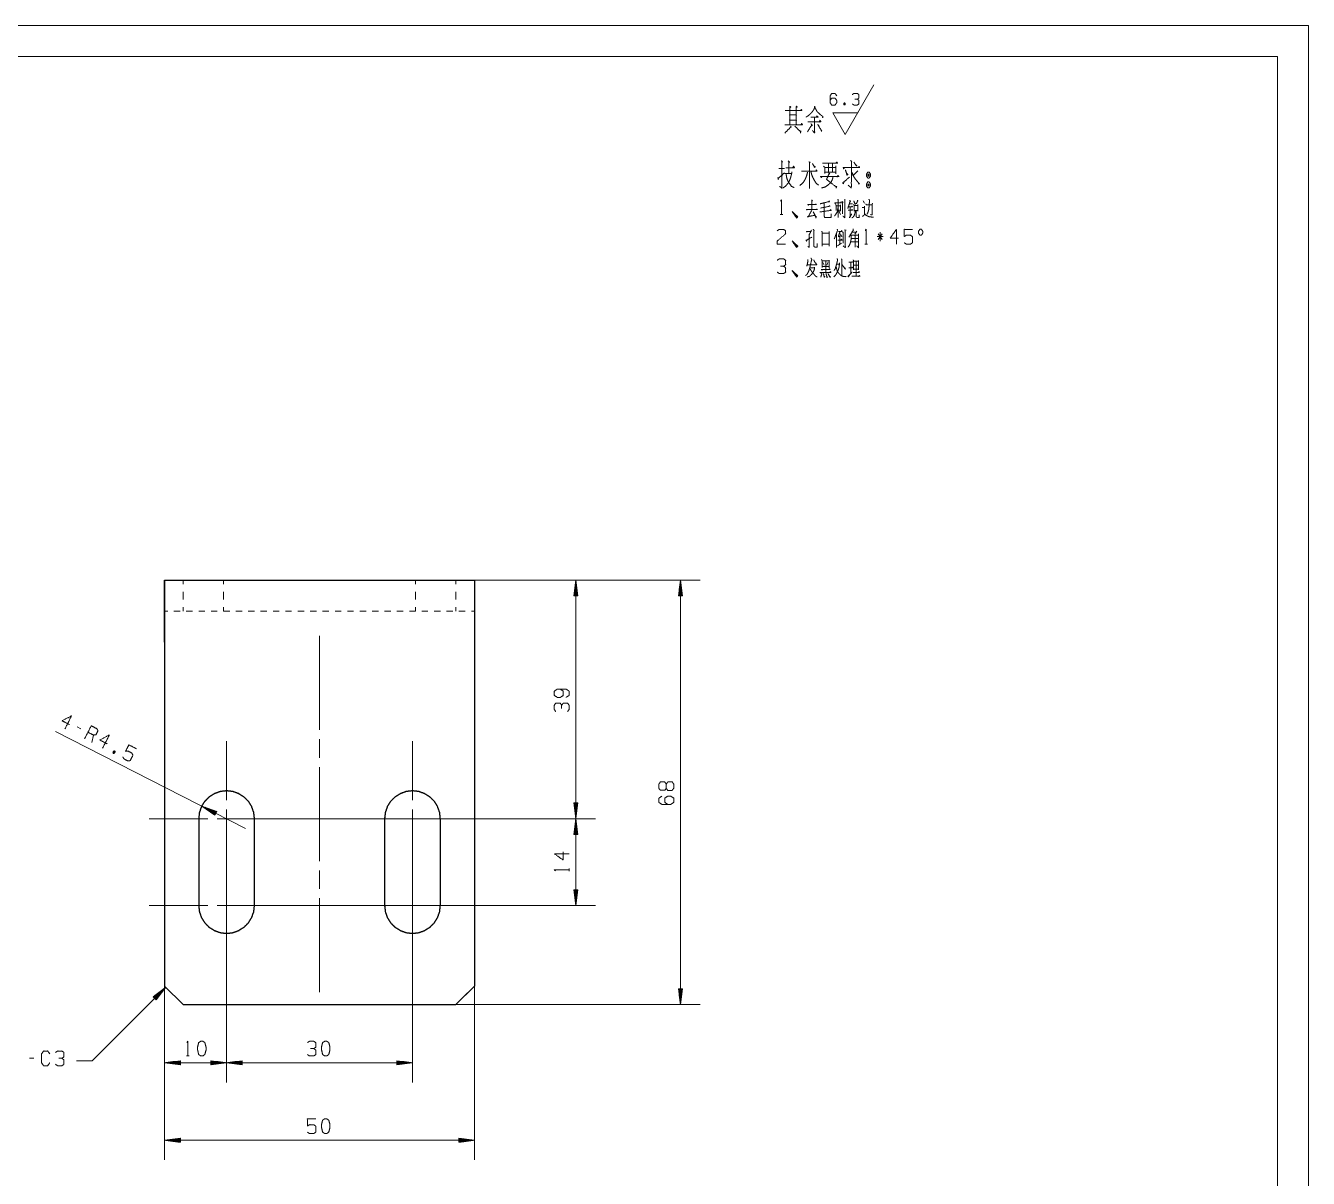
# Model space of a CAD drawing. Header units: millimetres. Extents: x 0 to 420, y 0 to 297.
# Drawn here: x 213 to 420, y 111 to 297 of the extents above; entities that cross this region are included whole.
import ezdxf

# ---------------------------------------------------------------- set-up
doc = ezdxf.new("R2010")
doc.units = ezdxf.units.MM
doc.layers.add('101', color=7, linetype='Continuous', true_color=0xffffff)

msp = doc.modelspace()

# ---------------------------------------------------------------- linework, layer by layer
at = {"layer": '101', "color": 133, "linetype": 'Continuous', "lineweight": 18}
for p, q in [((420, 297), (0, 297)), ((420, 0), (420, 297)), ((415, 292), (25, 292)), ((415, 5), (415, 292))]:
    msp.add_line(p, q, dxfattribs=at)
at = {"layer": '101', "color": 43, "linetype": 'Continuous', "lineweight": 18}
for p, q in [((345.26, 279.45), (349.88, 287.45)), ((345.08, 284.54), (345.21, 284.21)), ((345.26, 279.45), (343.25, 282.95)), ((343.25, 282.95), (347.28, 282.95))]:
    msp.add_line(p, q, dxfattribs=at)
at = {"layer": '101', "color": 72, "linetype": 'Continuous', "lineweight": 18}
for p, q in [((334.55, 273.95), (335.45, 273.95)), ((335.45, 273.16), (336.59, 273.16)), ((343.83, 267.91), (344.5, 267.93)), ((344.19, 267.28), (344.5, 266.51)), ((344.79, 268.61), (344.93, 268.46)), ((344.84, 268.51), (344.84, 266.63)), ((345.12, 268.96), (345.26, 268.81)), ((348.01, 267.66), (348.33, 267.66)), ((348.16, 268.73), (348.37, 268.33)), ((334.76, 266.51), (335.19, 266.51)), ((343.83, 263.35), (343.83, 261.17)), ((344.4, 262.97), (344.4, 261.7)), ((344.52, 263.4), (344.7, 262.9)), ((345.16, 264.07), (345.41, 264)), ((346.37, 263.65), (347.06, 263.65)), ((347.15, 263.85), (346.82, 263.37)), ((351.4, 262.95), (350.4, 262.95)), ((351.23, 263.42), (350.57, 262.47)), ((350.57, 263.42), (351.25, 262.47)), ((350.89, 262.22), (350.89, 263.65)), ((344.03, 261.45), (344.68, 261.87)), ((346.23, 262.12), (347.35, 262.12)), ((346.27, 262.67), (347.36, 262.67)), ((348.42, 261.75), (348.85, 261.75)), ((341.56, 259.03), (342.65, 259.03)), ((341.64, 258.76), (341.84, 258.33)), ((342.12, 258.93), (342.12, 257.18)), ((342.48, 258.76), (342.3, 258.33)), ((342.65, 259.16), (342.65, 257.93)), ((346.18, 258.81), (346.18, 256.98)), ((339.62, 257.91), (340.29, 257.91)), ((341.57, 258.13), (342.65, 258.13)), ((343.9, 258.53), (344.33, 258.53)), ((346.62, 258.33), (347.4, 258.33)), ((221.92, 183.53), (221.32, 183.84)), ((223.7, 181.28), (223.95, 182.5)), ((227.29, 179.96), (227.24, 179.51)), ((300.7, 160.52), (300.7, 160.94)), ((238.95, 130.71), (239.37, 130.71)), ((214.3, 130.33), (213.63, 130.33))]:
    msp.add_line(p, q, dxfattribs=at)
at = {"layer": '101', "color": 251, "linetype": 'Continuous', "lineweight": 25}
for p, q in [((235.43, 207.5), (285.43, 207.5)), ((235.43, 207.5), (235.43, 207.5)), ((235.43, 207.5), (235.43, 202.5)), ((235.43, 202.5), (235.43, 202.5)), ((235.43, 197.5), (235.43, 142)), ((235.43, 197.5), (235.43, 142)), ((285.43, 197.5), (285.43, 142)), ((240.93, 169), (240.93, 155)), ((249.93, 155), (249.93, 169)), ((249.93, 155), (249.93, 169)), ((270.93, 169), (270.93, 155)), ((279.93, 155), (279.93, 169)), ((279.93, 155), (279.93, 169)), ((235.43, 142), (238.43, 139)), ((238.43, 139), (235.43, 142)), ((282.43, 139), (285.43, 142)), ((238.43, 139), (282.43, 139))]:
    msp.add_line(p, q, dxfattribs=at)
at = {"layer": '101', "color": 53, "linetype": 'Continuous', "lineweight": 18}
for p, q in [((238.43, 206.88), (238.43, 207.5)), ((244.93, 207.5), (244.93, 206.88)), ((275.93, 206.88), (275.93, 207.5)), ((282.43, 207.5), (282.43, 206.88)), ((285.43, 206.88), (285.43, 207.5)), ((285.43, 207.5), (285.43, 207.5)), ((238.43, 204.38), (238.43, 205.63)), ((244.93, 205.63), (244.93, 204.38)), ((275.93, 204.38), (275.93, 205.63)), ((282.43, 205.63), (282.43, 204.38)), ((285.43, 204.38), (285.43, 205.63)), ((238.43, 202.5), (238.43, 203.13)), ((244.93, 203.13), (244.93, 202.5)), ((275.93, 202.5), (275.93, 203.13)), ((282.43, 203.13), (282.43, 202.5)), ((285.43, 202.5), (285.43, 203.13)), ((235.93, 202.5), (235.43, 202.5)), ((237.93, 202.5), (236.93, 202.5)), ((239.93, 202.5), (238.93, 202.5)), ((241.93, 202.5), (240.93, 202.5)), ((243.93, 202.5), (242.93, 202.5)), ((245.93, 202.5), (244.93, 202.5)), ((247.93, 202.5), (246.93, 202.5)), ((249.93, 202.5), (248.93, 202.5)), ((251.93, 202.5), (250.93, 202.5)), ((253.93, 202.5), (252.93, 202.5)), ((255.93, 202.5), (254.93, 202.5)), ((257.93, 202.5), (256.93, 202.5)), ((259.93, 202.5), (258.93, 202.5)), ((261.93, 202.5), (260.93, 202.5)), ((263.93, 202.5), (262.93, 202.5)), ((265.93, 202.5), (264.93, 202.5)), ((267.93, 202.5), (266.93, 202.5)), ((269.93, 202.5), (268.93, 202.5)), ((271.93, 202.5), (270.93, 202.5)), ((273.93, 202.5), (272.93, 202.5)), ((275.93, 202.5), (274.93, 202.5)), ((277.93, 202.5), (276.93, 202.5)), ((279.93, 202.5), (278.93, 202.5)), ((281.93, 202.5), (280.93, 202.5)), ((283.93, 202.5), (282.93, 202.5)), ((285.43, 202.5), (284.93, 202.5)), ((285.43, 202.5), (285.43, 202.5)), ((285.43, 197.5), (285.43, 198.13)), ((285.43, 197), (285.43, 197.5)), ((285.43, 195.02), (285.43, 196.01)), ((285.43, 193.04), (285.43, 194.03)), ((285.43, 191.06), (285.43, 192.05)), ((285.43, 189.08), (285.43, 190.07)), ((285.43, 187.09), (285.43, 188.08)), ((285.43, 185.11), (285.43, 186.1)), ((285.43, 183.13), (285.43, 184.12)), ((285.43, 181.15), (285.43, 182.14)), ((285.43, 179.17), (285.43, 180.16)), ((285.43, 177.18), (285.43, 178.17)), ((285.43, 175.2), (285.43, 176.19)), ((285.43, 173.22), (285.43, 174.21)), ((242.58, 172.47), (241.96, 171.85)), ((245.43, 173.5), (244.99, 173.45)), ((272.58, 172.47), (271.96, 171.85)), ((275.43, 173.5), (274.99, 173.45)), ((285.43, 171.24), (285.43, 172.23)), ((285.43, 169.25), (285.43, 170.25)), ((240.98, 169.44), (240.93, 169)), ((240.93, 169), (240.93, 168.5)), ((270.98, 169.44), (270.93, 169)), ((270.93, 169), (270.93, 168.5)), ((285.43, 167.27), (285.43, 168.26)), ((240.93, 167.5), (240.93, 166.5)), ((270.93, 167.5), (270.93, 166.5)), ((285.43, 165.29), (285.43, 166.28)), ((240.93, 165.5), (240.93, 164.5)), ((270.93, 165.5), (270.93, 164.5)), ((285.43, 163.31), (285.43, 164.3)), ((240.93, 163.5), (240.93, 162.5)), ((240.93, 161.5), (240.93, 160.5)), ((270.93, 163.5), (270.93, 162.5)), ((270.93, 161.5), (270.93, 160.5)), ((285.43, 161.33), (285.43, 162.32)), ((240.93, 159.5), (240.93, 158.5)), ((270.93, 159.5), (270.93, 158.5)), ((285.43, 159.34), (285.43, 160.33)), ((240.93, 157.5), (240.93, 156.5)), ((270.93, 157.5), (270.93, 156.5)), ((285.43, 157.36), (285.43, 158.35)), ((240.93, 155.5), (240.93, 155)), ((270.93, 155.5), (270.93, 155)), ((285.43, 155.38), (285.43, 156.37)), ((240.93, 155), (240.98, 154.56)), ((270.93, 155), (270.98, 154.56)), ((285.43, 153.4), (285.43, 154.39)), ((241.96, 152.15), (242.58, 151.53)), ((271.96, 152.15), (272.58, 151.53)), ((285.43, 151.42), (285.43, 152.41)), ((244.99, 150.55), (245.43, 150.5)), ((274.99, 150.55), (275.43, 150.5)), ((285.43, 149.43), (285.43, 150.42)), ((285.43, 147.45), (285.43, 148.44)), ((285.43, 145.47), (285.43, 146.46)), ((285.43, 143.49), (285.43, 144.48)), ((284.3, 140.88), (283.55, 140.12)), ((285.43, 142), (285.05, 141.62)), ((285.43, 142), (285.43, 142.5)), ((282.8, 139.38), (282.43, 139))]:
    msp.add_line(p, q, dxfattribs=at)
at = {"layer": '101', "color": 22, "linetype": 'Continuous', "lineweight": 18}
for p, q in [((285.43, 207.5), (321.84, 207.5)), ((285.43, 207.5), (304.96, 207.5)), ((301.79, 207.5), (301.45, 204.96)), ((301.76, 204.96), (301.76, 207.31)), ((301.79, 207.5), (301.79, 169)), ((302.12, 204.96), (301.79, 207.5)), ((301.81, 204.96), (301.81, 207.31)), ((318.67, 207.5), (318.34, 204.96)), ((318.64, 204.96), (318.64, 207.31)), ((318.67, 139), (318.67, 207.5)), ((319, 204.96), (318.67, 207.5)), ((318.7, 204.96), (318.7, 207.31)), ((301.45, 204.96), (302.12, 204.96)), ((301.46, 204.96), (301.46, 204.99)), ((301.46, 204.96), (301.46, 204.99)), ((301.51, 204.96), (301.51, 205.38)), ((301.56, 204.96), (301.56, 205.76)), ((301.61, 204.96), (301.61, 206.15)), ((301.66, 204.96), (301.66, 206.54)), ((301.71, 204.96), (301.71, 206.92)), ((301.86, 204.96), (301.86, 206.92)), ((301.91, 204.96), (301.91, 206.54)), ((301.97, 204.96), (301.97, 206.15)), ((302.02, 204.96), (302.02, 205.76)), ((302.07, 204.96), (302.07, 205.38)), ((302.12, 204.96), (302.12, 204.99)), ((302.12, 204.96), (302.12, 204.99)), ((318.34, 204.96), (318.34, 204.99)), ((318.34, 204.96), (318.34, 204.99)), ((318.34, 204.96), (319, 204.96)), ((318.39, 204.96), (318.39, 205.38)), ((318.44, 204.96), (318.44, 205.76)), ((318.49, 204.96), (318.49, 206.15)), ((318.54, 204.96), (318.54, 206.54)), ((318.59, 204.96), (318.59, 206.92)), ((318.75, 204.96), (318.75, 206.92)), ((318.8, 204.96), (318.8, 206.54)), ((318.85, 204.96), (318.85, 206.15)), ((318.9, 204.96), (318.9, 205.76)), ((318.95, 204.96), (318.95, 205.38)), ((319, 204.96), (319, 204.99)), ((319, 204.96), (319, 204.99)), ((217.8, 183.06), (248.49, 167.44)), ((243.83, 170.19), (241.42, 171.04)), ((241.42, 171.04), (243.53, 169.59)), ((243.67, 169.87), (241.58, 170.93)), ((243.69, 169.91), (241.6, 170.98)), ((243.65, 169.82), (241.9, 170.71)), ((243.72, 169.96), (241.97, 170.85)), ((243.62, 169.78), (242.22, 170.49)), ((243.74, 170), (242.34, 170.72)), ((243.6, 169.73), (242.54, 170.27)), ((243.76, 170.05), (242.7, 170.59)), ((243.58, 169.69), (242.86, 170.05)), ((243.79, 170.09), (243.07, 170.46)), ((243.56, 169.64), (243.18, 169.83)), ((243.81, 170.14), (243.44, 170.33)), ((243.53, 169.59), (243.83, 170.19)), ((243.83, 170.18), (243.8, 170.2)), ((243.83, 170.18), (243.8, 170.2)), ((302.12, 171.54), (301.45, 171.54)), ((301.45, 171.54), (301.79, 169)), ((301.46, 171.54), (301.46, 171.51)), ((301.46, 171.54), (301.46, 171.51)), ((301.51, 171.54), (301.51, 171.12)), ((301.56, 171.54), (301.56, 170.74)), ((301.61, 171.54), (301.61, 170.35)), ((301.66, 171.54), (301.66, 169.96)), ((301.71, 171.54), (301.71, 169.58)), ((301.76, 171.54), (301.76, 169.19)), ((301.79, 169), (302.12, 171.54)), ((301.81, 171.54), (301.81, 169.19)), ((301.86, 171.54), (301.86, 169.58)), ((301.91, 171.54), (301.91, 169.96)), ((301.97, 171.54), (301.97, 170.35)), ((302.02, 171.54), (302.02, 170.74)), ((302.07, 171.54), (302.07, 171.12)), ((302.12, 171.54), (302.12, 171.51)), ((302.12, 171.54), (302.12, 171.51)), ((243.53, 169.59), (243.5, 169.61)), ((243.53, 169.59), (243.5, 169.61)), ((245.43, 169), (304.96, 169)), ((245.43, 169), (304.96, 169)), ((245.43, 169), (245.43, 126.44)), ((245.43, 169), (245.43, 126.44)), ((275.43, 169), (275.43, 126.44)), ((301.79, 169), (301.45, 166.46)), ((301.66, 166.46), (301.66, 168.04)), ((301.71, 166.46), (301.71, 168.42)), ((301.76, 166.46), (301.76, 168.81)), ((301.79, 155), (301.79, 169)), ((302.12, 166.46), (301.79, 169)), ((301.81, 166.46), (301.81, 168.81)), ((301.86, 166.46), (301.86, 168.42)), ((301.91, 166.46), (301.91, 168.04)), ((301.45, 166.46), (302.12, 166.46)), ((301.46, 166.46), (301.46, 166.49)), ((301.46, 166.46), (301.46, 166.49)), ((301.51, 166.46), (301.51, 166.88)), ((301.56, 166.46), (301.56, 167.26)), ((301.61, 166.46), (301.61, 167.65)), ((301.97, 166.46), (301.97, 167.65)), ((302.02, 166.46), (302.02, 167.26)), ((302.07, 166.46), (302.07, 166.88)), ((302.12, 166.46), (302.12, 166.49)), ((302.12, 166.46), (302.12, 166.49)), ((302.12, 157.54), (301.45, 157.54)), ((301.45, 157.54), (301.79, 155)), ((301.46, 157.54), (301.46, 157.51)), ((301.46, 157.54), (301.46, 157.51)), ((301.51, 157.54), (301.51, 157.12)), ((301.56, 157.54), (301.56, 156.74)), ((301.61, 157.54), (301.61, 156.35)), ((301.66, 157.54), (301.66, 155.96)), ((301.71, 157.54), (301.71, 155.58)), ((301.76, 157.54), (301.76, 155.19)), ((301.79, 155), (302.12, 157.54)), ((301.81, 157.54), (301.81, 155.19)), ((301.86, 157.54), (301.86, 155.58)), ((301.91, 157.54), (301.91, 155.96)), ((301.97, 157.54), (301.97, 156.35)), ((302.02, 157.54), (302.02, 156.74)), ((302.07, 157.54), (302.07, 157.12)), ((302.12, 157.54), (302.12, 157.51)), ((302.12, 157.54), (302.12, 157.51)), ((245.43, 155), (304.96, 155)), ((223.75, 129.94), (235.62, 141.81)), ((235.62, 141.81), (233.59, 140.25)), ((233.7, 140.14), (234.54, 140.98)), ((233.73, 140.1), (234.85, 141.22)), ((233.77, 140.07), (235.16, 141.45)), ((233.81, 140.03), (235.46, 141.69)), ((233.84, 140), (235.5, 141.66)), ((233.88, 139.96), (235.26, 141.35)), ((233.91, 139.92), (235.03, 141.04)), ((234.06, 139.78), (235.62, 141.81)), ((235.43, 142), (235.43, 113.93)), ((235.43, 142), (235.43, 126.44)), ((285.43, 142), (285.43, 113.93)), ((318.34, 141.54), (318.34, 141.51)), ((318.34, 141.54), (318.67, 139)), ((319, 141.54), (318.34, 141.54)), ((318.34, 141.54), (318.34, 141.51)), ((318.39, 141.54), (318.39, 141.12)), ((318.44, 141.54), (318.44, 140.74)), ((318.49, 141.54), (318.49, 140.35)), ((318.54, 141.54), (318.54, 139.96)), ((318.59, 141.54), (318.59, 139.58)), ((318.64, 141.54), (318.64, 139.19)), ((318.67, 139), (319, 141.54)), ((318.7, 141.54), (318.7, 139.19)), ((318.75, 141.54), (318.75, 139.58)), ((318.8, 141.54), (318.8, 139.96)), ((318.85, 141.54), (318.85, 140.35)), ((318.9, 141.54), (318.9, 140.74)), ((318.95, 141.54), (318.95, 141.12)), ((319, 141.54), (319, 141.51)), ((319, 141.54), (319, 141.51)), ((233.59, 140.25), (233.61, 140.27)), ((233.59, 140.25), (233.61, 140.27)), ((233.59, 140.25), (234.06, 139.78)), ((233.63, 140.21), (233.92, 140.51)), ((233.66, 140.18), (234.23, 140.74)), ((233.95, 139.89), (234.79, 140.73)), ((233.98, 139.85), (234.55, 140.42)), ((234.02, 139.82), (234.32, 140.11)), ((234.06, 139.78), (234.08, 139.8)), ((234.06, 139.78), (234.08, 139.8)), ((282.43, 139), (321.84, 139)), ((223.75, 129.94), (221.21, 129.94)), ((237.97, 129.95), (235.43, 129.61)), ((235.43, 129.61), (237.97, 129.28)), ((245.43, 129.61), (235.43, 129.61)), ((237.97, 129.64), (235.62, 129.64)), ((237.97, 129.59), (235.62, 129.59)), ((237.97, 129.69), (236.01, 129.69)), ((237.97, 129.54), (236.01, 129.54)), ((237.97, 129.74), (236.39, 129.74)), ((237.97, 129.49), (236.39, 129.49)), ((237.97, 129.79), (236.78, 129.79)), ((237.97, 129.43), (236.78, 129.43)), ((237.97, 129.84), (237.17, 129.84)), ((237.97, 129.38), (237.17, 129.38)), ((237.97, 129.89), (237.55, 129.89)), ((237.97, 129.33), (237.55, 129.33)), ((237.97, 129.94), (237.94, 129.94)), ((237.97, 129.94), (237.94, 129.94)), ((237.97, 129.28), (237.94, 129.28)), ((237.97, 129.28), (237.94, 129.28)), ((237.97, 129.28), (237.97, 129.95)), ((242.89, 129.95), (242.89, 129.28)), ((245.43, 129.61), (242.89, 129.95)), ((242.89, 129.94), (242.92, 129.94)), ((242.89, 129.94), (242.92, 129.94)), ((242.89, 129.89), (243.31, 129.89)), ((242.89, 129.84), (243.69, 129.84)), ((242.89, 129.79), (244.08, 129.79)), ((242.89, 129.74), (244.46, 129.74)), ((242.89, 129.69), (244.85, 129.69)), ((242.89, 129.64), (245.24, 129.64)), ((242.89, 129.28), (245.43, 129.61)), ((242.89, 129.59), (245.24, 129.59)), ((242.89, 129.54), (244.85, 129.54)), ((242.89, 129.49), (244.46, 129.49)), ((242.89, 129.43), (244.08, 129.43)), ((242.89, 129.38), (243.69, 129.38)), ((242.89, 129.33), (243.31, 129.33)), ((242.89, 129.28), (242.92, 129.28)), ((242.89, 129.28), (242.92, 129.28)), ((247.97, 129.95), (245.43, 129.61)), ((245.43, 129.61), (275.43, 129.61)), ((245.43, 129.61), (247.97, 129.28)), ((247.97, 129.64), (245.62, 129.64)), ((247.97, 129.59), (245.62, 129.59)), ((247.97, 129.69), (246.01, 129.69)), ((247.97, 129.54), (246.01, 129.54)), ((247.97, 129.74), (246.39, 129.74)), ((247.97, 129.49), (246.39, 129.49)), ((247.97, 129.79), (246.78, 129.79)), ((247.97, 129.43), (246.78, 129.43)), ((247.97, 129.84), (247.17, 129.84)), ((247.97, 129.38), (247.17, 129.38)), ((247.97, 129.89), (247.55, 129.89)), ((247.97, 129.33), (247.55, 129.33)), ((247.97, 129.94), (247.94, 129.94)), ((247.97, 129.94), (247.94, 129.94)), ((247.97, 129.28), (247.94, 129.28)), ((247.97, 129.28), (247.94, 129.28)), ((247.97, 129.28), (247.97, 129.95)), ((272.89, 129.95), (272.89, 129.28)), ((275.43, 129.61), (272.89, 129.95)), ((272.89, 129.94), (272.92, 129.94)), ((272.89, 129.94), (272.92, 129.94)), ((272.89, 129.89), (273.31, 129.89)), ((272.89, 129.84), (273.69, 129.84)), ((272.89, 129.79), (274.08, 129.79)), ((272.89, 129.74), (274.46, 129.74)), ((272.89, 129.69), (274.85, 129.69)), ((272.89, 129.64), (275.24, 129.64)), ((272.89, 129.28), (275.43, 129.61)), ((272.89, 129.59), (275.24, 129.59)), ((272.89, 129.54), (274.85, 129.54)), ((272.89, 129.49), (274.46, 129.49)), ((272.89, 129.43), (274.08, 129.43)), ((272.89, 129.38), (273.69, 129.38)), ((272.89, 129.33), (273.31, 129.33)), ((272.89, 129.28), (272.92, 129.28)), ((272.89, 129.28), (272.92, 129.28)), ((237.97, 117.44), (235.43, 117.1)), ((235.43, 117.1), (237.97, 116.77)), ((235.43, 117.1), (285.43, 117.1)), ((237.97, 117.13), (235.62, 117.13)), ((237.97, 117.08), (235.62, 117.08)), ((237.97, 117.18), (236.01, 117.18)), ((237.97, 117.03), (236.01, 117.03)), ((237.97, 117.23), (236.39, 117.23)), ((237.97, 116.97), (236.39, 116.97)), ((237.97, 117.28), (236.78, 117.28)), ((237.97, 116.92), (236.78, 116.92)), ((237.97, 117.33), (237.17, 117.33)), ((237.97, 116.87), (237.17, 116.87)), ((237.97, 117.38), (237.55, 117.38)), ((237.97, 116.82), (237.55, 116.82)), ((237.97, 117.43), (237.94, 117.43)), ((237.97, 117.43), (237.94, 117.43)), ((237.97, 116.77), (237.94, 116.77)), ((237.97, 116.77), (237.94, 116.77)), ((237.97, 116.77), (237.97, 117.44)), ((282.89, 117.44), (282.89, 116.77)), ((285.43, 117.1), (282.89, 117.44)), ((282.89, 117.43), (282.92, 117.43)), ((282.89, 117.43), (282.92, 117.43)), ((282.89, 117.38), (283.31, 117.38)), ((282.89, 117.33), (283.69, 117.33)), ((282.89, 117.28), (284.08, 117.28)), ((282.89, 117.23), (284.46, 117.23)), ((282.89, 117.18), (284.85, 117.18)), ((282.89, 117.13), (285.24, 117.13)), ((282.89, 116.77), (285.43, 117.1)), ((282.89, 117.08), (285.24, 117.08)), ((282.89, 117.03), (284.85, 117.03)), ((282.89, 116.97), (284.46, 116.97)), ((282.89, 116.92), (284.08, 116.92)), ((282.89, 116.87), (283.69, 116.87)), ((282.89, 116.82), (283.31, 116.82)), ((282.89, 116.77), (282.92, 116.77)), ((282.89, 116.77), (282.92, 116.77))]:
    msp.add_line(p, q, dxfattribs=at)
at = {"layer": '101', "color": 151, "linetype": 'Continuous', "lineweight": 18}
for p, q in [((245.43, 172), (245.43, 181.5)), ((260.43, 181.83), (260.43, 178.83)), ((275.43, 172), (275.43, 181.5)), ((260.43, 177.33), (260.43, 162.17)), ((245.43, 167.5), (245.43, 170.5)), ((275.43, 167.5), (275.43, 170.5)), ((242.43, 169), (232.93, 169)), ((246.93, 169), (243.93, 169)), ((248.43, 169), (257.93, 169)), ((272.43, 169), (262.93, 169)), ((276.93, 169), (273.93, 169)), ((278.43, 169), (287.93, 169)), ((245.43, 165), (245.43, 166)), ((275.43, 165), (275.43, 166)), ((245.43, 160.5), (245.43, 163.5)), ((275.43, 160.5), (275.43, 163.5)), ((260.43, 160.67), (260.43, 157.67)), ((245.43, 158), (245.43, 159)), ((275.43, 158), (275.43, 159)), ((245.43, 153.5), (245.43, 156.5)), ((275.43, 153.5), (275.43, 156.5)), ((242.43, 155), (232.93, 155)), ((246.93, 155), (243.93, 155)), ((248.43, 155), (257.93, 155)), ((272.43, 155), (262.93, 155)), ((276.93, 155), (273.93, 155)), ((278.43, 155), (287.93, 155)), ((245.43, 152), (245.43, 142.5)), ((275.43, 152), (275.43, 142.5))]:
    msp.add_line(p, q, dxfattribs=at)
at = {"layer": '101', "color": 22, "linetype": 'Continuous', "lineweight": 18}
msp.add_arc((245.43, 169), 4.5, 180, 188.2392, dxfattribs=at)
at = {"layer": '101', "color": 43, "linetype": 'Continuous', "lineweight": 18}
for points, knots in [([(342.83, 284.93), (343.08, 285.31), (343.63, 285.31), (343.89, 284.93), (343.89, 284.56), (343.63, 284.19), (343.08, 284.19), (342.83, 284.56), (342.83, 285.68), (343.08, 286.06), (343.63, 286.06), (343.89, 285.68)], [0, 0, 0.076963, 0.169763, 0.248074, 0.312018, 0.39033, 0.48313, 0.560092, 0.751926, 0.828889, 0.921689, 1, 1]), ([(347.21, 285.13), (347.48, 285.31), (347.48, 285.88), (347.21, 286.06), (346.67, 286.06), (346.4, 285.88)], [0, 0, 0.153872, 0.429849, 0.583721, 0.846128, 1, 1]), ([(345.08, 284.21), (345.21, 284.21), (345.28, 284.38), (345.21, 284.54), (345.08, 284.54), (345.01, 284.38), (345.08, 284.21), (345.21, 284.54)], [0, 0, 0.093983, 0.236792, 0.365957, 0.45994, 0.589105, 0.731914, 1, 1]), ([(346.42, 284.36), (346.67, 284.19), (347.21, 284.19), (347.48, 284.36), (347.48, 284.93), (347.21, 285.13), (346.81, 285.13)], [0, 0, 0.12412, 0.343693, 0.472448, 0.703377, 0.836727, 1, 1])]:
    msp.add_open_spline(points, degree=1, knots=knots, dxfattribs=at)
at = {"layer": '101', "color": 72, "linetype": 'Continuous', "lineweight": 18}
for points, knots in [([(336.3, 284.01), (336.49, 283.86), (336.33, 283.71), (336.33, 284.01), (336.33, 281.01), (336.33, 283.3), (335.56, 283.3), (338.29, 283.3), (337.37, 283.3), (337.37, 283.98), (337.37, 281.01), (337.37, 282.59), (336.3, 282.59), (336.3, 281.73), (337.37, 281.73), (337.37, 281.01), (335.51, 281.01), (338.37, 281.01), (338.24, 281.2), (338.11, 281.01)], [0, 0, 0.009717, 0.01862, 0.030836, 0.152989, 0.24613, 0.277436, 0.388627, 0.426411, 0.453896, 0.574522, 0.638652, 0.681834, 0.716953, 0.760134, 0.789145, 0.864711, 0.9813, 0.99065, 1, 1]), ([(337.39, 283.79), (337.52, 283.9), (337.37, 284.01)], [0, 0, 0.471535, 1, 1]), ([(340.28, 284.01), (340.44, 283.86), (340.36, 283.9), (340.2, 283.45), (339.93, 283.08), (339.61, 282.74), (339.32, 282.48), (338.95, 282.25)], [0, 0, 0.086309, 0.12102, 0.309421, 0.490705, 0.673783, 0.828666, 1, 1]), ([(340.33, 283.79), (340.54, 283.49), (340.73, 283.11), (341.1, 282.78), (341.55, 282.4), (341.68, 282.29), (341.71, 282.29), (341.6, 282.14)], [0, 0, 0.16272, 0.348027, 0.570218, 0.82989, 0.906889, 0.918635, 1, 1]), ([(338.05, 283.3), (338.19, 283.49), (338.27, 283.3)], [0, 0, 0.529971, 1, 1]), ([(339.24, 281.5), (341.34, 281.5), (341.2, 281.73), (341.07, 281.43)], [0, 0, 0.780475, 0.877786, 1, 1]), ([(339.72, 282.25), (340.91, 282.25), (340.73, 282.44), (340.59, 282.25)], [0, 0, 0.707431, 0.863851, 1, 1]), ([(340.33, 282.25), (340.33, 279.66), (339.96, 280.08)], [0, 0, 0.823415, 1, 1]), ([(336.44, 280.79), (336.54, 280.6), (336.52, 280.68), (335.51, 279.66)], [0, 0, 0.125001, 0.171159, 1, 1]), ([(337.13, 280.79), (338.11, 279.81), (338.11, 280), (338.05, 279.66)], [0, 0, 0.723289, 0.821343, 1, 1]), ([(339.72, 281.16), (339.96, 280.9), (339.9, 281.01), (339.16, 279.85)], [0, 0, 0.190889, 0.257814, 1, 1]), ([(340.83, 281.09), (341.44, 280), (341.47, 280.15), (341.42, 279.93)], [0, 0, 0.764772, 0.858208, 1, 1]), ([(334.39, 272.48), (334.47, 272.15), (334.42, 272.33), (335.45, 273.23)], [0, 0, 0.181318, 0.283207, 1, 1]), ([(334.95, 275.18), (335.16, 274.96), (335.05, 275.11), (335.05, 270.76), (334.68, 271.06)], [0, 0, 0.058121, 0.09265, 0.910293, 1, 1]), ([(336.67, 273.42), (336.56, 272.9), (336.46, 272.48), (336.33, 272.15), (336.17, 271.77), (335.9, 271.4), (335.64, 271.1), (335.21, 270.8)], [0, 0, 0.172182, 0.309103, 0.425675, 0.55662, 0.70426, 0.832974, 1, 1]), ([(335.66, 274.06), (337.07, 274.06), (336.94, 274.32), (336.8, 274.1)], [0, 0, 0.716782, 0.866788, 1, 1]), ([(336.06, 275.18), (336.3, 274.96), (336.17, 275.03), (336.17, 273.2)], [0, 0, 0.141501, 0.207216, 1, 1]), ([(339.18, 273.35), (339.05, 272.82), (338.81, 272.22), (338.55, 271.77), (337.96, 271.21)], [0, 0, 0.214894, 0.47114, 0.67842, 1, 1]), ([(339.37, 275.03), (339.61, 274.92), (339.5, 274.96), (339.5, 270.72), (339.5, 273.53), (338.23, 273.53), (340.72, 273.53), (340.59, 273.72), (340.54, 273.53)], [0, 0, 0.022711, 0.032394, 0.397207, 0.63934, 0.7489, 0.963455, 0.983225, 1, 1]), ([(339.74, 273.38), (339.85, 272.97), (340.06, 272.45), (340.32, 271.96), (340.62, 271.51), (340.93, 271.28)], [0, 0, 0.172229, 0.40119, 0.625592, 0.842431, 1, 1]), ([(339.98, 274.73), (340.35, 274.1), (340.43, 274.25), (340.24, 274.32)], [0, 0, 0.666007, 0.81929, 1, 1]), ([(341.62, 274.81), (344.03, 274.81), (343.9, 275), (343.74, 274.81)], [0, 0, 0.835365, 0.914871, 1, 1]), ([(341.75, 274.32), (341.96, 274.13), (341.96, 273.16), (341.96, 273.35), (343.74, 273.35), (343.74, 273.08), (343.74, 274.4), (343.74, 274.1), (341.88, 274.1), (342.55, 274.1), (342.55, 274.77), (342.55, 273.35), (343.21, 273.35), (343.21, 274.73)], [0, 0, 0.024061, 0.106926, 0.122862, 0.273836, 0.296146, 0.407697, 0.433195, 0.590929, 0.647263, 0.704632, 0.825743, 0.882076, 1, 1]), ([(342.6, 273.23), (342.78, 273.08), (342.7, 273.16), (342.25, 272.18), (343.84, 270.95), (343.9, 271.06), (343.79, 270.76)], [0, 0, 0.061498, 0.089669, 0.366511, 0.885943, 0.917994, 1, 1]), ([(345.14, 274.06), (345.01, 273.91), (344.93, 274.1), (347.58, 274.1), (347.5, 274.28), (347.39, 274.1)], [0, 0, 0.05762, 0.116245, 0.879372, 0.937997, 1, 1]), ([(345.3, 273.72), (345.56, 272.86), (345.7, 272.97), (345.51, 273.16)], [0, 0, 0.67338, 0.803124, 1, 1]), ([(346.12, 275.26), (346.33, 275), (346.25, 275.15), (346.25, 270.8), (345.75, 271.25)], [0, 0, 0.060999, 0.091688, 0.877917, 1, 1]), ([(347.29, 273.57), (346.57, 272.82), (346.31, 273.38), (346.57, 272.75), (346.81, 272.37), (347.07, 272.03), (347.52, 271.51), (347.58, 271.51), (347.39, 271.43)], [0, 0, 0.248756, 0.397959, 0.563615, 0.670262, 0.773233, 0.939249, 0.951975, 1, 1]), ([(346.65, 274.96), (347.13, 274.32), (347.15, 274.43), (346.94, 274.47)], [0, 0, 0.706379, 0.80892, 1, 1]), ([(349.14, 273.35), (348.9, 273.35), (348.69, 273.05), (348.69, 272.71), (348.9, 272.41), (349.14, 272.41), (349.35, 272.71), (349.35, 273.05), (349.14, 273.35)], [0, 0, 0.090998, 0.231141, 0.359864, 0.5, 0.590998, 0.731134, 0.859857, 1, 1]), ([(335.72, 273.01), (335.77, 272.75), (335.82, 272.45), (335.93, 272.11), (336.09, 271.77), (336.59, 271.06), (337.02, 270.87)], [0, 0, 0.101603, 0.217187, 0.35141, 0.492967, 0.824035, 1, 1]), ([(341.54, 272.63), (341.41, 272.48), (341.27, 272.63), (344.24, 272.63), (344.08, 272.82), (343.95, 272.56)], [0, 0, 0.051202, 0.102404, 0.861897, 0.924785, 1, 1]), ([(343.29, 272.52), (343.21, 272.22), (342.97, 271.73), (342.47, 271.25), (341.99, 270.95), (341.41, 270.8)], [0, 0, 0.114099, 0.313642, 0.571357, 0.778586, 1, 1]), ([(345.09, 271.81), (344.95, 271.47), (344.82, 271.58), (345.96, 272.56)], [0, 0, 0.178048, 0.263421, 1, 1]), ([(349.35, 271.43), (349.14, 271.77), (348.9, 271.77), (348.69, 271.43), (348.69, 271.13), (348.9, 270.8), (349.14, 270.8), (349.35, 271.13), (349.35, 271.43)], [0, 0, 0.149207, 0.238507, 0.387714, 0.5, 0.649207, 0.738507, 0.887714, 1, 1]), ([(348.9, 272.71), (349.14, 272.71), (348.9, 273.05), (348.9, 272.71)], [0, 0, 0.241143, 0.658886, 1, 1]), ([(348.9, 271.43), (348.9, 271.13), (349.14, 271.13)], [0, 0, 0.557014, 1, 1]), ([(349.14, 272.71), (349.14, 273.05), (348.9, 273.05)], [0, 0, 0.585848, 1, 1]), ([(349.14, 271.43), (348.9, 271.43), (349.14, 271.13), (349.14, 271.43)], [0, 0, 0.258801, 0.674582, 1, 1]), ([(334.83, 268.68), (334.97, 268.88), (334.97, 266.51)], [0, 0, 0.093488, 1, 1]), ([(339.85, 268.91), (339.97, 268.73), (339.88, 268.81), (339.88, 267.33), (339.01, 267.33), (340.76, 267.33), (340.68, 267.43), (340.57, 267.31)], [0, 0, 0.045419, 0.069982, 0.382583, 0.566132, 0.936976, 0.965261, 1, 1]), ([(339.14, 267.31), (339.07, 267.23), (339.01, 267.33)], [0, 0, 0.47662, 1, 1]), ([(339.85, 267.18), (339.3, 266.16), (339.14, 266.16), (340.39, 266.41), (340.11, 266.93), (340.55, 266.11), (340.57, 266.26), (340.53, 265.93)], [0, 0, 0.25206, 0.286559, 0.564061, 0.693382, 0.896345, 0.929102, 1, 1]), ([(339.37, 268.11), (339.28, 268.01), (339.23, 268.11), (340.61, 268.11), (340.52, 268.23), (340.45, 268.11)], [0, 0, 0.069434, 0.128316, 0.845617, 0.92527, 1, 1]), ([(341.15, 266.93), (342.99, 267.18), (342.92, 267.31), (342.81, 267.18)], [0, 0, 0.857802, 0.924207, 1, 1]), ([(342.63, 268.73), (342.72, 268.56), (342.67, 268.61), (341.24, 268.26), (341.89, 268.41), (341.89, 266.21), (341.93, 266.06), (342.02, 266.03), (342.97, 266.03), (342.97, 266.61)], [0, 0, 0.030688, 0.042097, 0.272773, 0.377789, 0.722124, 0.746242, 0.760616, 0.910005, 1, 1]), ([(341.26, 267.56), (342.83, 267.86), (342.72, 267.93), (342.6, 267.81)], [0, 0, 0.839681, 0.90778, 1, 1]), ([(344.12, 267.68), (344.04, 267.31), (344.01, 267.08), (343.94, 266.88), (343.76, 266.58), (343.67, 266.46), (343.53, 266.28)], [0, 0, 0.246559, 0.393712, 0.53077, 0.755734, 0.854636, 1, 1]), ([(343.71, 268.38), (343.66, 268.26), (343.57, 268.41), (344.65, 268.41), (344.57, 268.56), (344.52, 268.41)], [0, 0, 0.079264, 0.180907, 0.810332, 0.90713, 1, 1]), ([(343.71, 268.13), (343.81, 267.98), (343.81, 267.16)], [0, 0, 0.182116, 1, 1]), ([(344.08, 268.98), (344.15, 268.86), (344.15, 266.01)], [0, 0, 0.047969, 1, 1]), ([(344.5, 268.06), (344.5, 267.08), (344.35, 267.23)], [0, 0, 0.81682, 1, 1]), ([(345.19, 268.86), (345.19, 266.01), (344.88, 266.26)], [0, 0, 0.875677, 1, 1]), ([(345.99, 268.81), (346.13, 268.63), (346.06, 268.71), (345.68, 267.51), (345.93, 268.26), (346.46, 268.26)], [0, 0, 0.077472, 0.112964, 0.545477, 0.817419, 1, 1]), ([(345.72, 267.23), (346.46, 267.23), (346.36, 267.33), (346.27, 267.21)], [0, 0, 0.712986, 0.852966, 1, 1]), ([(345.81, 267.76), (346.44, 267.76), (346.36, 267.88), (346.29, 267.76)], [0, 0, 0.682011, 0.846083, 1, 1]), ([(346.04, 267.73), (346.04, 266.21), (345.95, 265.98), (346.3, 266.61)], [0, 0, 0.61374, 0.711024, 1, 1]), ([(346.85, 267.11), (346.85, 266.83), (346.78, 266.56), (346.67, 266.28), (346.55, 266.11), (346.32, 265.98)], [0, 0, 0.206835, 0.420395, 0.642065, 0.803266, 1, 1]), ([(346.6, 268.16), (346.69, 268.01), (346.69, 267.06), (346.69, 267.18), (347.28, 267.18), (347.28, 267.06), (347.28, 268.11), (347.28, 267.98), (346.67, 267.98)], [0, 0, 0.046629, 0.301096, 0.334582, 0.490817, 0.524303, 0.805551, 0.839031, 1, 1]), ([(346.64, 268.73), (346.87, 268.16), (346.92, 268.23), (346.78, 268.41)], [0, 0, 0.661533, 0.759655, 1, 1]), ([(347.05, 267.11), (347.05, 266.16), (347.12, 266.06), (347.26, 266.01), (347.52, 266.01), (347.52, 266.48)], [0, 0, 0.484059, 0.546452, 0.622866, 0.757976, 1, 1]), ([(347.22, 268.83), (347.31, 268.68), (347.28, 268.76), (347.06, 268.23)], [0, 0, 0.21148, 0.31219, 1, 1]), ([(348.4, 267.88), (348.4, 266.63), (348.39, 266.48), (348.24, 266.36), (348.05, 266.21)], [0, 0, 0.681076, 0.763373, 0.866198, 1, 1]), ([(348.6, 268.23), (348.7, 268.06), (349.62, 268.06)], [0, 0, 0.182119, 1, 1]), ([(349.06, 268.98), (349.2, 268.83), (349.16, 268.48), (349.13, 268.01), (349.06, 267.33), (348.92, 266.83), (348.76, 266.56)], [0, 0, 0.080841, 0.218777, 0.405543, 0.671679, 0.875425, 1, 1]), ([(349.64, 268.33), (349.59, 266.46), (349.32, 266.51)], [0, 0, 0.874253, 1, 1]), ([(336.84, 266.78), (337.44, 266.16), (337.3, 266.16), (336.7, 267.01), (337.44, 265.93), (337.6, 266.16), (336.7, 267.01)], [0, 0, 0.178026, 0.20706, 0.420796, 0.689032, 0.745609, 1, 1]), ([(348.46, 266.61), (348.58, 266.41), (348.76, 266.33), (348.95, 266.23), (349.13, 266.16), (349.32, 266.13), (349.57, 266.11), (349.82, 266.11)], [0, 0, 0.153705, 0.279191, 0.422085, 0.547596, 0.675717, 0.838257, 1, 1]), ([(334.3, 263.9), (334.62, 264.12), (335.31, 264.12), (335.65, 263.9), (335.65, 263.42), (334.28, 262.22), (334.3, 261.75), (335.65, 261.75)], [0, 0, 0.069691, 0.192976, 0.265274, 0.350226, 0.674741, 0.759752, 1, 1]), ([(339.16, 263.8), (339.12, 263.7), (339.03, 263.75), (339.77, 263.75)], [0, 0, 0.111645, 0.218529, 1, 1]), ([(339.81, 263.97), (339.47, 263.27), (339.47, 261.22), (339.23, 261.35)], [0, 0, 0.250159, 0.910677, 1, 1]), ([(340.09, 264.15), (340.27, 263.95), (340.18, 264), (340.18, 261.47), (340.2, 261.35), (340.36, 261.27), (340.76, 261.27), (340.76, 261.85)], [0, 0, 0.0639, 0.088211, 0.692694, 0.72292, 0.765024, 0.862347, 1, 1]), ([(341.49, 263.85), (341.56, 263.52), (341.56, 261.4), (341.56, 261.72), (342.65, 261.72), (342.65, 261.4), (342.65, 263.75), (342.65, 263.5), (341.57, 263.5)], [0, 0, 0.0422, 0.311812, 0.353048, 0.492086, 0.533321, 0.831484, 0.863204, 1, 1]), ([(343.5, 262.57), (344.04, 264), (343.96, 264.15), (343.94, 264.17)], [0, 0, 0.881769, 0.982322, 1, 1]), ([(344.42, 263.75), (344.15, 262.92), (344.61, 263.12)], [0, 0, 0.633571, 1, 1]), ([(344.17, 263.8), (344.77, 263.8), (344.7, 263.92), (344.61, 263.8)], [0, 0, 0.669455, 0.829456, 1, 1]), ([(344.84, 263.7), (344.95, 263.6), (344.95, 261.92)], [0, 0, 0.080061, 1, 1]), ([(345.28, 264), (345.28, 261.15), (344.95, 261.45)], [0, 0, 0.863559, 1, 1]), ([(346.09, 263.35), (346.22, 263.17), (346.22, 262.67), (346.2, 262.45), (346.18, 262.3), (346.13, 262.07), (346.06, 261.85), (345.97, 261.62), (345.88, 261.47), (345.74, 261.25)], [0, 0, 0.095691, 0.318944, 0.419716, 0.487158, 0.590373, 0.695681, 0.803615, 0.881343, 1, 1]), ([(346.52, 264.2), (346.57, 264), (345.86, 262.87)], [0, 0, 0.134745, 1, 1]), ([(346.23, 263.17), (347.4, 263.17), (347.4, 263.37), (347.4, 261.17), (347.12, 261.45)], [0, 0, 0.294508, 0.345002, 0.900412, 1, 1]), ([(346.76, 263.15), (346.85, 263.17), (346.85, 261.25)], [0, 0, 0.045533, 1, 1]), ([(348.49, 263.92), (348.63, 264.12), (348.63, 261.75)], [0, 0, 0.093492, 1, 1]), ([(353.86, 262.7), (352.51, 262.7), (353.52, 264.12), (353.52, 261.75)], [0, 0, 0.24587, 0.565296, 1, 1]), ([(354.77, 261.97), (355.11, 261.75), (355.8, 261.75), (356.13, 261.97), (356.13, 262.92), (355.8, 263.17), (355.11, 263.17), (354.77, 262.95), (354.77, 264.12), (356.13, 264.12)], [0, 0, 0.062231, 0.168346, 0.230572, 0.376816, 0.441262, 0.547377, 0.609608, 0.790488, 1, 1]), ([(357.33, 263.17), (357.56, 263.17), (357.77, 263.5), (357.77, 263.82), (357.56, 264.15), (357.33, 264.15), (357.1, 263.82), (357.1, 263.5), (357.33, 263.17)], [0, 0, 0.085693, 0.230399, 0.351586, 0.496292, 0.581985, 0.730399, 0.851586, 1, 1]), ([(336.84, 262.02), (337.44, 261.4), (337.3, 261.4), (336.7, 262.25), (337.44, 261.17), (337.6, 261.4), (336.7, 262.25)], [0, 0, 0.178026, 0.20706, 0.420796, 0.689032, 0.745609, 1, 1]), ([(338.91, 262.4), (339.05, 262.2), (338.98, 262.3), (339.85, 262.87)], [0, 0, 0.174085, 0.261117, 1, 1]), ([(344.08, 262.4), (344.75, 262.4), (344.65, 262.55), (344.57, 262.4)], [0, 0, 0.65771, 0.837612, 1, 1]), ([(335.31, 258.18), (335.65, 258.41), (335.65, 259.13), (335.31, 259.36), (334.62, 259.36), (334.28, 259.13)], [0, 0, 0.153877, 0.429855, 0.583732, 0.846129, 1, 1]), ([(339.74, 259.46), (339.86, 259.28), (339.63, 258.33), (339.56, 257.98), (339.39, 257.43), (339.3, 257.21), (339.19, 257.03), (339.12, 256.86), (338.87, 256.68)], [0, 0, 0.069933, 0.388855, 0.505366, 0.693869, 0.772747, 0.83952, 0.901107, 1, 1]), ([(339.21, 259.28), (339.26, 259.03), (339.07, 258.16)], [0, 0, 0.221869, 1, 1]), ([(340.18, 259.18), (340.48, 258.63), (340.52, 258.73)], [0, 0, 0.855258, 1, 1]), ([(341.43, 259.28), (341.54, 259.06), (341.54, 257.98)], [0, 0, 0.187905, 1, 1]), ([(343.96, 259.41), (344.04, 259.18), (343.96, 258.86), (343.92, 258.68), (343.85, 258.46), (343.78, 258.21), (343.71, 257.98), (343.66, 257.78), (343.57, 257.63), (343.46, 257.46)], [0, 0, 0.116542, 0.278919, 0.364992, 0.478695, 0.603948, 0.717652, 0.81741, 0.901351, 1, 1]), ([(344.66, 259.38), (344.73, 259.21), (344.73, 256.68)], [0, 0, 0.069551, 1, 1]), ([(345.86, 258.83), (346.46, 258.83), (346.39, 258.93), (346.36, 258.81)], [0, 0, 0.704232, 0.847752, 1, 1]), ([(346.53, 259.23), (346.62, 259.08), (346.62, 257.58), (346.62, 257.71), (347.43, 257.71), (347.43, 257.58), (347.43, 259.08), (347.43, 258.98), (346.62, 258.98), (347.01, 258.98), (347.01, 256.58), (346.3, 256.58), (347.65, 256.58), (347.56, 256.63), (347.54, 256.68), (347.43, 256.53)], [0, 0, 0.016858, 0.162099, 0.174204, 0.252931, 0.265036, 0.410278, 0.419959, 0.498685, 0.536337, 0.768726, 0.837182, 0.967249, 0.977078, 0.982214, 1, 1]), ([(334.3, 257.21), (334.62, 256.98), (335.31, 256.98), (335.65, 257.21), (335.65, 257.93), (335.31, 258.18), (334.8, 258.18)], [0, 0, 0.124118, 0.343686, 0.472446, 0.703378, 0.836734, 1, 1]), ([(336.84, 257.26), (337.44, 256.63), (337.3, 256.63), (336.7, 257.48), (337.44, 256.41), (337.6, 256.63), (336.7, 257.48)], [0, 0, 0.178026, 0.20706, 0.420796, 0.689032, 0.745609, 1, 1]), ([(340.32, 258.01), (340.29, 257.71), (340.2, 257.43), (340.06, 257.18), (339.86, 256.88), (339.65, 256.68), (339.46, 256.53), (339.14, 256.46)], [0, 0, 0.143869, 0.281445, 0.418243, 0.588507, 0.727358, 0.844311, 1, 1]), ([(339.16, 258.38), (340.69, 258.38), (340.61, 258.58), (340.52, 258.38)], [0, 0, 0.778589, 0.889297, 1, 1]), ([(339.63, 257.71), (339.7, 257.56), (339.85, 257.33), (339.95, 257.16), (340.18, 256.93), (340.32, 256.73), (340.52, 256.53), (340.71, 256.46)], [0, 0, 0.098121, 0.255362, 0.376435, 0.566719, 0.711655, 0.876692, 1, 1]), ([(341.34, 257.18), (341.26, 257.08), (341.15, 257.18), (342.95, 257.18), (342.88, 257.31), (342.76, 257.18)], [0, 0, 0.055569, 0.116268, 0.866972, 0.926771, 1, 1]), ([(341.4, 257.06), (341.5, 256.96), (341.31, 256.38)], [0, 0, 0.193638, 1, 1]), ([(341.56, 257.63), (341.54, 257.53), (341.41, 257.66), (342.81, 257.66), (342.72, 257.78), (342.63, 257.66)], [0, 0, 0.051292, 0.140124, 0.845365, 0.922679, 1, 1]), ([(341.75, 256.98), (341.89, 256.41), (341.98, 256.46), (341.84, 256.61)], [0, 0, 0.658075, 0.770913, 1, 1]), ([(342.16, 256.98), (342.32, 256.38), (342.39, 256.38), (342.26, 256.58)], [0, 0, 0.669915, 0.746209, 1, 1]), ([(342.49, 256.98), (342.83, 256.36), (342.9, 256.41), (342.72, 256.58)], [0, 0, 0.679081, 0.761956, 1, 1]), ([(344.36, 258.71), (344.26, 257.98), (344.19, 257.76), (344.15, 257.58), (344.04, 257.41), (343.96, 257.21), (343.9, 257.06), (343.78, 256.86), (343.67, 256.71), (343.44, 256.48)], [0, 0, 0.296653, 0.392138, 0.464428, 0.547275, 0.635796, 0.70021, 0.79543, 0.869798, 1, 1]), ([(343.78, 258.06), (343.85, 257.88), (343.9, 257.68), (343.94, 257.51), (344.12, 257.16), (344.2, 257.06), (344.45, 256.81), (344.59, 256.68), (344.77, 256.58), (345.02, 256.51), (345.25, 256.51), (345.42, 256.48)], [0, 0, 0.075192, 0.157624, 0.228747, 0.38495, 0.438115, 0.578249, 0.653436, 0.734341, 0.837347, 0.928884, 1, 1]), ([(344.7, 258.51), (345.28, 257.71), (345.28, 257.93)], [0, 0, 0.814824, 1, 1]), ([(345.93, 256.71), (345.77, 256.46), (345.7, 256.53), (346.39, 257.23)], [0, 0, 0.214449, 0.289042, 1, 1]), ([(345.84, 257.91), (346.46, 257.91), (346.39, 258.06), (346.36, 257.93)], [0, 0, 0.676574, 0.857936, 1, 1]), ([(346.53, 257.16), (347.54, 257.16), (347.47, 257.33), (347.4, 257.18)], [0, 0, 0.739678, 0.878248, 1, 1]), ([(300.22, 188.59), (300.7, 188.9), (300.7, 189.59), (300.22, 189.93), (298.8, 189.93), (298.32, 189.59), (298.32, 188.9), (298.8, 188.59), (299.27, 188.57), (299.75, 188.9), (299.75, 189.59), (299.27, 189.93)], [0, 0, 0.076858, 0.169525, 0.24773, 0.439295, 0.5175, 0.610167, 0.687025, 0.750923, 0.829128, 0.921795, 1, 1]), ([(299.5, 187.32), (299.27, 187.65), (298.55, 187.65), (298.32, 187.32), (298.32, 186.63), (298.55, 186.29)], [0, 0, 0.153872, 0.429851, 0.583723, 0.846122, 1, 1]), ([(300.47, 186.31), (300.7, 186.63), (300.7, 187.32), (300.47, 187.65), (299.75, 187.65), (299.5, 187.32), (299.5, 186.8)], [0, 0, 0.124123, 0.343689, 0.472444, 0.703374, 0.836728, 1, 1]), ([(220.08, 184.19), (218.88, 184.8), (220.42, 185.61), (219.35, 183.5)], [0, 0, 0.245868, 0.565293, 1, 1]), ([(222.51, 181.89), (223.58, 184), (224.48, 183.55), (224.68, 183.2), (224.35, 182.55), (223.95, 182.5), (223.05, 182.96)], [0, 0, 0.400952, 0.571038, 0.639279, 0.761676, 0.829919, 1, 1]), ([(226.16, 181.09), (224.97, 181.7), (226.51, 182.52), (225.43, 180.4)], [0, 0, 0.245867, 0.565294, 1, 1]), ([(228.68, 179), (228.88, 178.65), (229.49, 178.33), (229.89, 178.38), (230.32, 179.23), (230.14, 179.6), (229.52, 179.92), (229.12, 179.87), (229.66, 180.92), (230.87, 180.3)], [0, 0, 0.062228, 0.168343, 0.230571, 0.376815, 0.441266, 0.54738, 0.609608, 0.790489, 1, 1]), ([(227.1, 179.58), (227.24, 179.51), (227.42, 179.67), (227.43, 179.89), (227.29, 179.96), (227.12, 179.82), (227.1, 179.58), (227.43, 179.89)], [0, 0, 0.093972, 0.236776, 0.365946, 0.459924, 0.589098, 0.731914, 1, 1]), ([(316.38, 173.9), (316.15, 173.59), (315.43, 173.59), (315.2, 173.9), (315.2, 174.59), (315.43, 174.93), (316.15, 174.93), (316.38, 174.59), (316.38, 173.9), (316.63, 173.57), (317.33, 173.57), (317.58, 173.9), (317.58, 174.59), (317.35, 174.93), (316.63, 174.93), (316.38, 174.59)], [0, 0, 0.047574, 0.136086, 0.183661, 0.267817, 0.317167, 0.405679, 0.455028, 0.539185, 0.590297, 0.675758, 0.726871, 0.811028, 0.860377, 0.948889, 1, 1]), ([(316.63, 171.31), (316.15, 171.63), (316.15, 172.32), (316.63, 172.65), (317.1, 172.65), (317.58, 172.32), (317.58, 171.63), (317.1, 171.31), (315.68, 171.31), (315.2, 171.63), (315.2, 172.32), (315.68, 172.65)], [0, 0, 0.076963, 0.16976, 0.248072, 0.312019, 0.39033, 0.483128, 0.560091, 0.751928, 0.828891, 0.921688, 1, 1]), ([(299.75, 163.68), (299.75, 162.34), (298.32, 163.34), (300.7, 163.34)], [0, 0, 0.24587, 0.565295, 1, 1]), ([(298.52, 160.59), (298.32, 160.73), (300.7, 160.73)], [0, 0, 0.093491, 1, 1]), ([(239.02, 132.88), (239.16, 133.08), (239.16, 130.71)], [0, 0, 0.093491, 1, 1]), ([(241.6, 130.71), (241.93, 130.96), (242.11, 131.66), (242.11, 132.13), (241.93, 132.86), (241.6, 133.08), (241.26, 133.08), (240.92, 132.86), (240.75, 132.13), (240.76, 131.66), (240.92, 130.96), (241.26, 130.71), (241.6, 130.71)], [0, 0, 0.067524, 0.18397, 0.260583, 0.380943, 0.446139, 0.500306, 0.565503, 0.685862, 0.762528, 0.878309, 0.945833, 1, 1]), ([(259.5, 131.91), (259.83, 132.13), (259.83, 132.86), (259.5, 133.08), (258.81, 133.08), (258.47, 132.86)], [0, 0, 0.153877, 0.429855, 0.583732, 0.846129, 1, 1]), ([(261.6, 130.71), (261.93, 130.96), (262.11, 131.66), (262.11, 132.13), (261.93, 132.86), (261.6, 133.08), (261.26, 133.08), (260.92, 132.86), (260.75, 132.13), (260.76, 131.66), (260.92, 130.96), (261.26, 130.71), (261.6, 130.71)], [0, 0, 0.067524, 0.18397, 0.260583, 0.380943, 0.446139, 0.500306, 0.565503, 0.685862, 0.762528, 0.878309, 0.945833, 1, 1]), ([(216.89, 129.61), (216.56, 129.13), (215.9, 129.13), (215.57, 129.61), (215.57, 131.03), (215.9, 131.51), (216.57, 131.51), (216.91, 131.03)], [0, 0, 0.114567, 0.243365, 0.357935, 0.638585, 0.753154, 0.885433, 1, 1]), ([(218.85, 130.33), (219.19, 130.56), (219.19, 131.28), (218.85, 131.51), (218.16, 131.51), (217.82, 131.28)], [0, 0, 0.153874, 0.429853, 0.583724, 0.846122, 1, 1]), ([(258.49, 130.93), (258.81, 130.71), (259.5, 130.71), (259.83, 130.93), (259.83, 131.66), (259.5, 131.91), (258.98, 131.91)], [0, 0, 0.124118, 0.343685, 0.472446, 0.703377, 0.836734, 1, 1]), ([(217.84, 129.36), (218.16, 129.13), (218.85, 129.13), (219.19, 129.36), (219.19, 130.08), (218.85, 130.33), (218.34, 130.33)], [0, 0, 0.124124, 0.343692, 0.472447, 0.703383, 0.836733, 1, 1]), ([(258.47, 118.42), (258.81, 118.19), (259.5, 118.19), (259.83, 118.42), (259.83, 119.37), (259.5, 119.62), (258.81, 119.62), (258.47, 119.39), (258.47, 120.57), (259.83, 120.57)], [0, 0, 0.062227, 0.168342, 0.230571, 0.376816, 0.441267, 0.547382, 0.609609, 0.79049, 1, 1]), ([(261.6, 118.19), (261.93, 118.44), (262.11, 119.14), (262.11, 119.62), (261.93, 120.34), (261.6, 120.57), (261.26, 120.57), (260.92, 120.34), (260.75, 119.62), (260.76, 119.14), (260.92, 118.44), (261.26, 118.19), (261.6, 118.19)], [0, 0, 0.067524, 0.18397, 0.260583, 0.380943, 0.446139, 0.500306, 0.565503, 0.685862, 0.762528, 0.878309, 0.945833, 1, 1])]:
    msp.add_open_spline(points, degree=1, knots=knots, dxfattribs=at)
at = {"layer": '101', "color": 251, "linetype": 'Continuous', "lineweight": 25}
for points, knots in [([(235.43, 197.5), (235.43, 200.32), (235.43, 202.91), (235.43, 205.06), (235.43, 206.6), (235.43, 207.4), (235.43, 207.5)], [0, 0, 0.281732, 0.540639, 0.755748, 0.90963, 0.989822, 1, 1]), ([(285.43, 207.5), (285.43, 207.4), (285.43, 206.6), (285.43, 205.06), (285.43, 202.91), (285.43, 200.32), (285.43, 197.5)], [0, 0, 0.010178, 0.09037, 0.244252, 0.459361, 0.718268, 1, 1]), ([(235.43, 202.5), (235.43, 202), (235.43, 200.62), (235.43, 198.61), (235.43, 197.5)], [0, 0, 0.099033, 0.376512, 0.777481, 1, 1]), ([(249.93, 169), (249.82, 170), (249.48, 170.95), (248.95, 171.81), (248.23, 172.52), (247.38, 173.05), (246.43, 173.39), (245.43, 173.5), (244.43, 173.39), (243.48, 173.05), (242.62, 172.52), (241.91, 171.81), (241.37, 170.95), (241.04, 170), (240.93, 169)], [0, 0, 0.071429, 0.142857, 0.214286, 0.285715, 0.357142, 0.428571, 0.5, 0.571428, 0.642857, 0.714285, 0.785714, 0.857143, 0.928571, 1, 1]), ([(249.93, 169), (249.82, 170), (249.48, 170.95), (248.95, 171.81), (248.23, 172.52), (247.38, 173.05), (246.43, 173.39), (245.43, 173.5)], [0, 0, 0.142857, 0.285715, 0.428571, 0.571429, 0.714287, 0.857142, 1, 1]), ([(279.93, 169), (279.82, 170), (279.48, 170.95), (278.95, 171.81), (278.23, 172.52), (277.38, 173.05), (276.43, 173.39), (275.43, 173.5), (274.43, 173.39), (273.48, 173.05), (272.62, 172.52), (271.91, 171.81), (271.37, 170.95), (271.04, 170), (270.93, 169)], [0, 0, 0.071429, 0.142857, 0.214285, 0.285714, 0.357143, 0.428572, 0.500001, 0.571429, 0.642857, 0.714286, 0.785715, 0.857143, 0.928571, 1, 1]), ([(279.93, 169), (279.82, 170), (279.48, 170.95), (278.95, 171.81), (278.23, 172.52), (277.38, 173.05), (276.43, 173.39), (275.43, 173.5)], [0, 0, 0.142857, 0.285714, 0.42857, 0.57143, 0.714285, 0.857143, 1, 1]), ([(240.93, 155), (241.04, 154), (241.37, 153.05), (241.91, 152.19), (242.62, 151.48), (243.48, 150.95), (244.43, 150.61), (245.43, 150.5), (246.43, 150.61), (247.38, 150.95), (248.23, 151.48), (248.95, 152.19), (249.48, 153.05), (249.82, 154), (249.93, 155)], [0, 0, 0.071429, 0.142857, 0.214286, 0.285714, 0.357143, 0.428572, 0.5, 0.571429, 0.642858, 0.714286, 0.785714, 0.857144, 0.928571, 1, 1]), ([(245.43, 150.5), (246.43, 150.61), (247.38, 150.95), (248.23, 151.48), (248.95, 152.19), (249.48, 153.05), (249.82, 154), (249.93, 155)], [0, 0, 0.142857, 0.285713, 0.428572, 0.571429, 0.714286, 0.857143, 1, 1]), ([(270.93, 155), (271.04, 154), (271.37, 153.05), (271.91, 152.19), (272.62, 151.48), (273.48, 150.95), (274.43, 150.61), (275.43, 150.5), (276.43, 150.61), (277.38, 150.95), (278.23, 151.48), (278.95, 152.19), (279.48, 153.05), (279.82, 154), (279.93, 155)], [0, 0, 0.071429, 0.142857, 0.214285, 0.285714, 0.357143, 0.428571, 0.499999, 0.571428, 0.642857, 0.714286, 0.785715, 0.857143, 0.928571, 1, 1]), ([(275.43, 150.5), (276.43, 150.61), (277.38, 150.95), (278.23, 151.48), (278.95, 152.19), (279.48, 153.05), (279.82, 154), (279.93, 155)], [0, 0, 0.142857, 0.285715, 0.428571, 0.57143, 0.714287, 0.857143, 1, 1])]:
    msp.add_open_spline(points, degree=1, knots=knots, dxfattribs=at)
at = {"layer": '101', "color": 53, "linetype": 'Continuous', "lineweight": 18}
for points, knots in [([(285.43, 201.88), (285.43, 202.37), (285.43, 202.5)], [0, 0, 0.799411, 1, 1]), ([(285.43, 199.37), (285.43, 199.67), (285.43, 200.63)], [0, 0, 0.235527, 1, 1]), ([(244.13, 173.28), (243.48, 173.05), (243.32, 172.95)], [0, 0, 0.785705, 1, 1]), ([(274.13, 173.28), (273.48, 173.05), (273.32, 172.95)], [0, 0, 0.785725, 1, 1]), ([(241.48, 171.11), (241.37, 170.95), (241.15, 170.3)], [0, 0, 0.214286, 1, 1]), ([(271.48, 171.11), (271.37, 170.95), (271.15, 170.3)], [0, 0, 0.214284, 1, 1]), ([(241.15, 153.7), (241.37, 153.05), (241.48, 152.89)], [0, 0, 0.785714, 1, 1]), ([(271.15, 153.7), (271.37, 153.05), (271.48, 152.89)], [0, 0, 0.785716, 1, 1]), ([(243.32, 151.05), (243.48, 150.95), (244.13, 150.72)], [0, 0, 0.214295, 1, 1]), ([(273.32, 151.05), (273.48, 150.95), (274.13, 150.72)], [0, 0, 0.214275, 1, 1])]:
    msp.add_open_spline(points, degree=1, knots=knots, dxfattribs=at)
at = {"layer": '101', "color": 151, "linetype": 'Continuous', "lineweight": 18}
for points, knots in [([(260.43, 198.5), (260.43, 197.5), (260.43, 183.33)], [0, 0, 0.065934, 1, 1]), ([(260.43, 156.17), (260.43, 141.5), (260.43, 141)], [0, 0, 0.967033, 1, 1])]:
    msp.add_open_spline(points, degree=1, knots=knots, dxfattribs=at)

doc.saveas('drawing.dxf')
